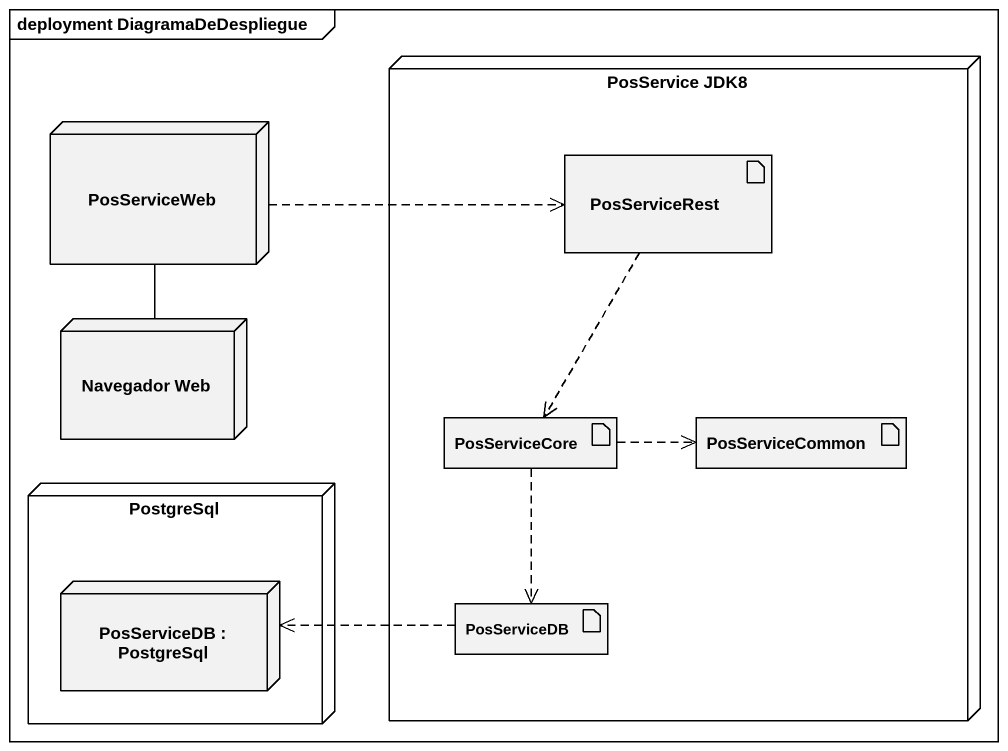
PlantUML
@startuml
mainframe deployment DiagramaDeDespliegue
node "PosService JDK8" as PosService_JDK8 {
  artifact PosServiceRest
  artifact PosServiceCore
  artifact PosServiceCommon
  artifact "PosServiceDB" as PosServiceDB_2
}
node PosServiceWeb
node "Navegador Web" as Navegador_Web
node PostgreSql {
  node "PosServiceDB : PostgreSql" as PosServiceDB
}
PosServiceWeb .right.> PosServiceRest
PosServiceRest ..> PosServiceCore
Navegador_Web -up- PosServiceWeb
PosServiceCore .right.> PosServiceCommon
PosServiceCore ..> PosServiceDB_2
PosServiceDB_2 .left.> PosServiceDB
@enduml
